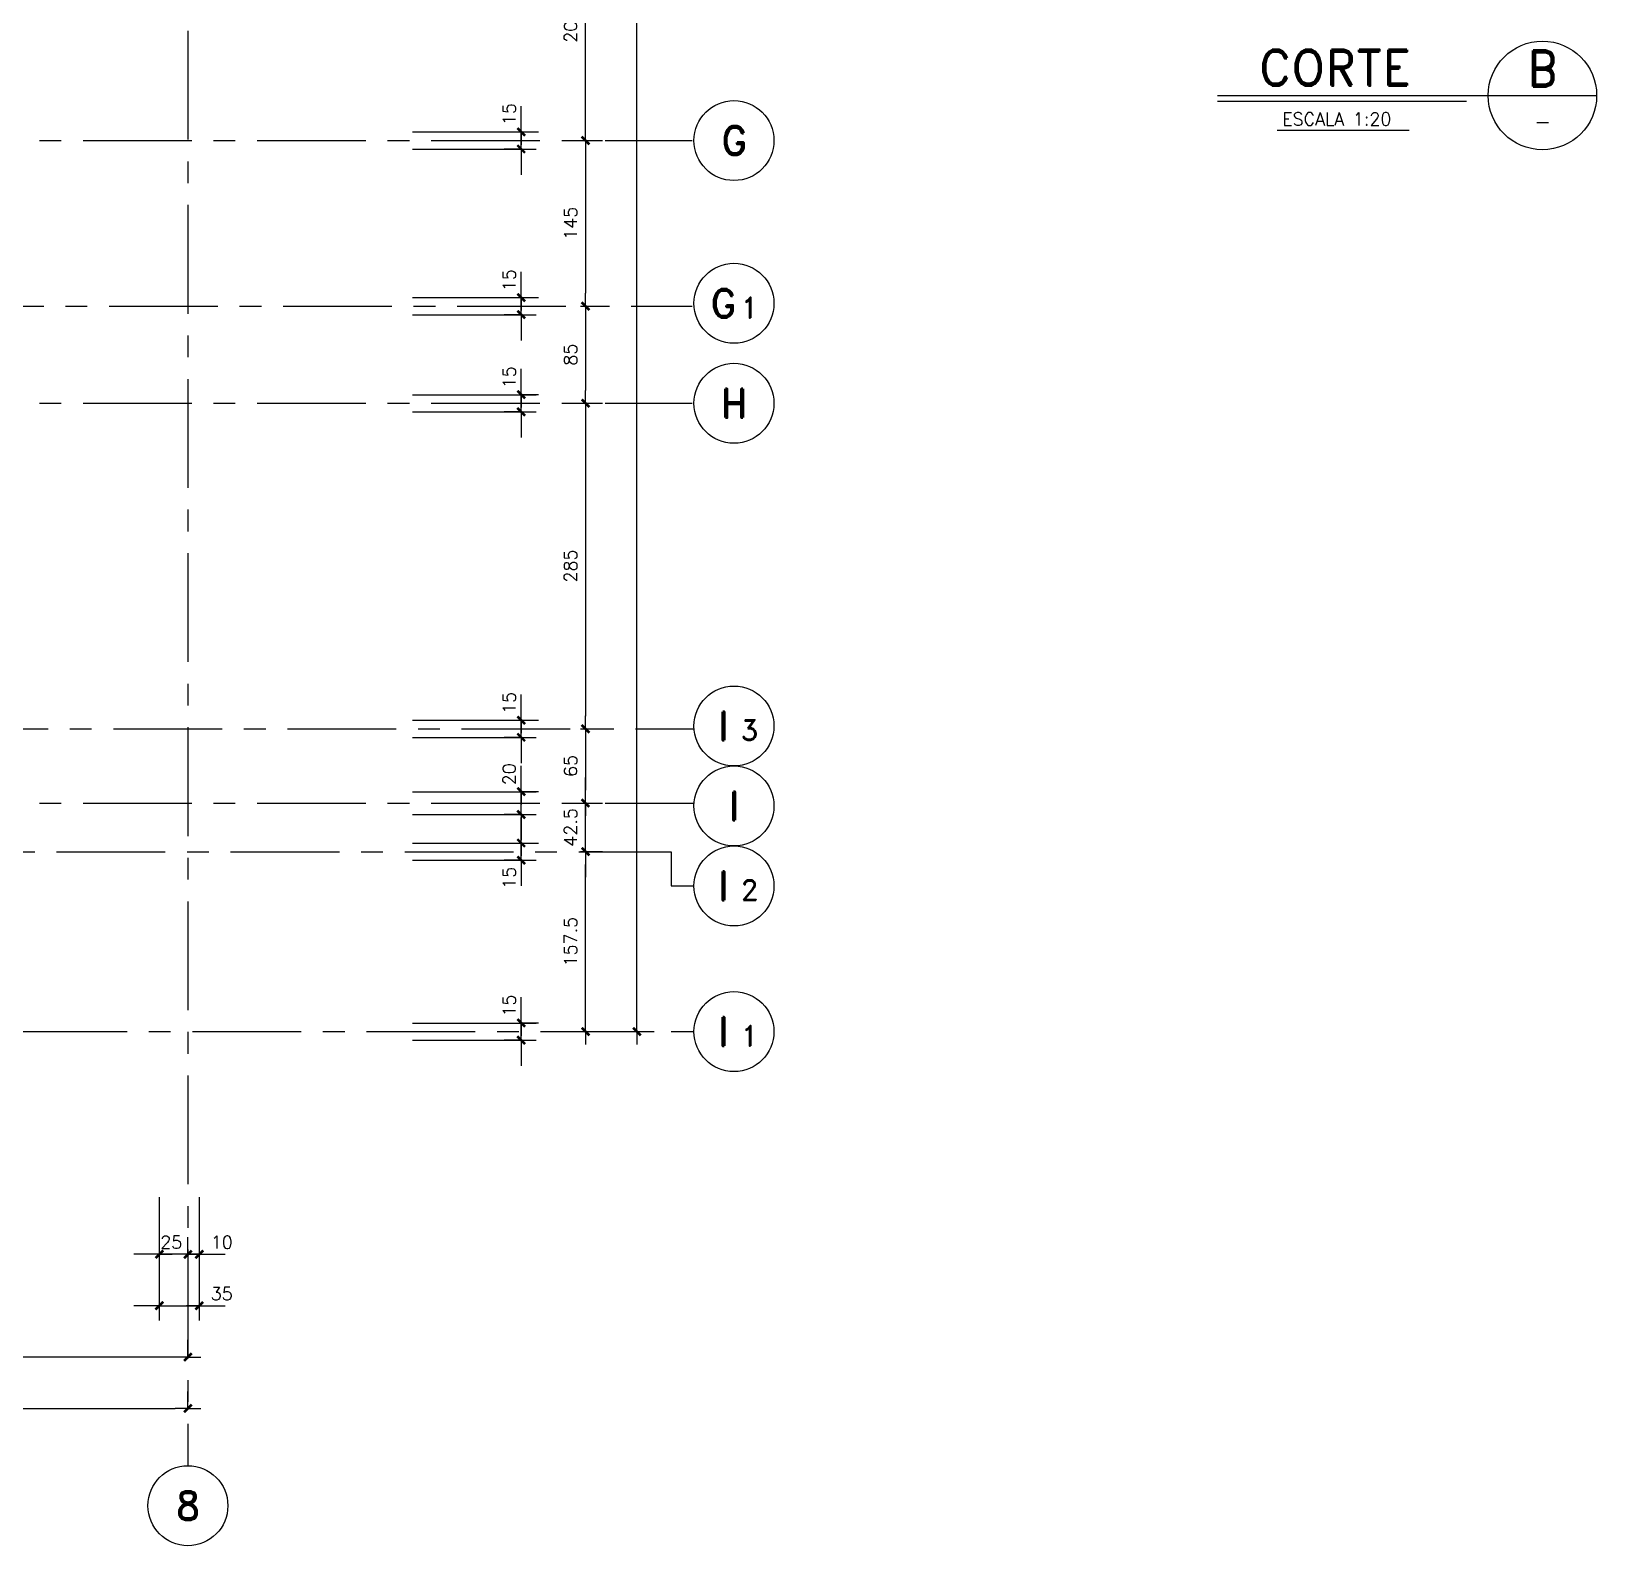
# Model space of a CAD drawing. Header units: millimetres. Extents: x -656330 to -652130, y 68248 to 71298.
# Drawn here: x -653562 to -652191, y 68378 to 69704 of the extents above; entities that cross this region are included whole.
import ezdxf
from ezdxf.enums import TextEntityAlignment as Align

# ---------------------------------------------------------------- set-up
doc = ezdxf.new("R2010")
doc.units = ezdxf.units.MM
doc.header["$LTSCALE"] = 30
doc.linetypes.add('CENTER', pattern=[50.8, 31.75, -6.35, 6.35, -6.35])
for name, color, linetype in [('A-LINEA 015', 6, 'Continuous'), ('CORTES', 5, 'Continuous'), ('COTAS', 5, 'Continuous'), ('Cotas2', 1, 'Continuous'), ('EJES', 1, 'CENTER')]:
    doc.layers.add(name, color=color, linetype=linetype)
doc.styles.add('ROMAND', font='romand')
doc.styles.add('ROMANS', font='romans')
doc.styles.add('SIETE50', font='ROMAND.SHX', dxfattribs={"height": 31.5})
doc.dimstyles.new('ING-50', dxfattribs={"dimscale": 5, "dimtxt": 2.25, "dimasz": 2.25, "dimexe": 3, "dimexo": 0, "dimgap": 1.5, "dimtad": 1, "dimdec": 1, "dimzin": 12, "dimdsep": 46, "dimtxsty": 'ROMANS', "dimblk1": 'TICK1', "dimblk2": 'TICK1', "dimsah": 1, "dimcen": 0.09, "dimclrd": 2, "dimclre": 1, "dimclrt": 3, "dimadec": 1, "dimazin": 3, "dimtfac": 1, "dimtdec": 1, "dimtix": 1, "dimtmove": 2, "dimatfit": 3, "dimfxl": 3, "dimtolj": 1, "dimtzin": 12, "dimarcsym": 0})

# ---------------------------------------------------------------- blocks, each defined once
blk = doc.blocks.new('EJE-1')
at = {"color": 3, "linetype": 'Continuous'}
blk.add_circle((0, 0), 35, dxfattribs=at)
at = {"color": 5, "linetype": 'Continuous', "style": 'ROMAND'}
blk.add_attdef('0', text='', height=25, dxfattribs=at).set_placement((0.2, 0), align=Align.MIDDLE)
blk = doc.blocks.new('TICK1')
at = {"color": 2}
for points in [[(0, 0), (-1, 0)], [(0, 0), (1, 0)]]:
    blk.add_lwpolyline(points, dxfattribs=at)
at = {"color": 2, "const_width": 0.2}
blk.add_lwpolyline([(-0.3, -0.3), (0.3, 0.3)], dxfattribs=at)
blk = doc.blocks.new('*D20')
at = {"layer": 'COTAS', "color": 2, "lineweight": -2}
for p, q in [((-653132.8, 69049.5), (-653132.8, 69060.8)), ((-653132.8, 69018.3), (-653132.8, 69038.3)), ((-653132.8, 69007), (-653132.8, 68995.8))]:
    blk.add_line(p, q, dxfattribs=at)
at = {"layer": 'COTAS', "color": 1, "lineweight": -2}
for p, q in [((-653132.8, 69038.3), (-653117.8, 69038.3)), ((-653132.8, 69018.3), (-653147.8, 69018.3))]:
    blk.add_line(p, q, dxfattribs=at)
at = {"layer": 'Defpoints', "color": 0}
for p in [(-653132.8, 69038.3), (-653132.8, 69038.3), (-653132.8, 69018.3)]:
    blk.add_point(p, dxfattribs=at)
at = {"layer": 'COTAS', "color": 2, "lineweight": -2, "xscale": 11.25, "yscale": 11.25, "zscale": 11.25}
for p, rotation in [((-653132.8, 69038.3), 270), ((-653132.8, 69018.3), 90)]:
    blk.add_blockref('TICK1', p, dxfattribs=dict(at, rotation=rotation))
at = {"layer": 'COTAS', "color": 3, "insert": (-653143.3, 69053.5), "char_height": 11.25, "attachment_point": 5, "rotation": 90, "style": 'ROMANS'}
blk.add_mtext('\\A1;20', dxfattribs=at)
blk = doc.blocks.new('*D28')
at = {"layer": 'COTAS', "color": 1, "lineweight": -2}
for p, q in [((-653081, 69463.3), (-653061.5, 69463.3)), ((-653081, 69378.3), (-653061.5, 69378.3))]:
    blk.add_line(p, q, dxfattribs=at)
at = {"layer": 'COTAS', "color": 2, "lineweight": -2}
blk.add_line((-653076.5, 69452), (-653076.5, 69389.5), dxfattribs=at)
at = {"layer": 'Defpoints', "color": 0}
for p in [(-653081, 69463.3), (-653081, 69378.3), (-653076.5, 69378.3)]:
    blk.add_point(p, dxfattribs=at)
at = {"layer": 'COTAS', "color": 2, "lineweight": -2, "xscale": 11.25, "yscale": 11.25, "zscale": 11.25}
for p, rotation in [((-653076.5, 69463.3), 90), ((-653076.5, 69378.3), 270)]:
    blk.add_blockref('TICK1', p, dxfattribs=dict(at, rotation=rotation))
at = {"layer": 'COTAS', "color": 3, "insert": (-653089.6, 69420.8), "char_height": 11.25, "attachment_point": 5, "rotation": 90, "style": 'ROMANS'}
blk.add_mtext('\\A1;85', dxfattribs=at)
blk = doc.blocks.new('*D29')
at = {"layer": 'COTAS', "color": 1, "lineweight": -2}
for p, q in [((-653081, 69093.3), (-653061.5, 69093.3)), ((-653081, 69028.3), (-653061.5, 69028.3))]:
    blk.add_line(p, q, dxfattribs=at)
at = {"layer": 'COTAS', "color": 2, "lineweight": -2}
blk.add_line((-653076.5, 69082), (-653076.5, 69039.5), dxfattribs=at)
at = {"layer": 'Defpoints', "color": 0}
for p in [(-653081, 69093.3), (-653081, 69028.3), (-653076.5, 69028.3)]:
    blk.add_point(p, dxfattribs=at)
at = {"layer": 'COTAS', "color": 2, "lineweight": -2, "xscale": 11.25, "yscale": 11.25, "zscale": 11.25}
for p, rotation in [((-653076.5, 69093.3), 90), ((-653076.5, 69028.3), 270)]:
    blk.add_blockref('TICK1', p, dxfattribs=dict(at, rotation=rotation))
at = {"layer": 'COTAS', "color": 3, "insert": (-653089.6, 69060.8), "char_height": 11.25, "attachment_point": 5, "rotation": 90, "style": 'ROMANS'}
blk.add_mtext('\\A1;65', dxfattribs=at)
blk = doc.blocks.new('*D30')
at = {"layer": 'COTAS', "color": 2, "lineweight": -2}
for p, q in [((-653076.5, 69039.5), (-653076.5, 69050.8)), ((-653076.5, 68985.8), (-653076.5, 69028.3)), ((-653076.5, 68974.5), (-653076.5, 68963.3))]:
    blk.add_line(p, q, dxfattribs=at)
at = {"layer": 'COTAS', "color": 1, "lineweight": -2}
for p, q in [((-653081, 69028.3), (-653061.5, 69028.3)), ((-653081, 68985.8), (-653061.5, 68985.8))]:
    blk.add_line(p, q, dxfattribs=at)
at = {"layer": 'Defpoints', "color": 0}
for p in [(-653081, 69028.3), (-653076.5, 69028.3), (-653081, 68985.8)]:
    blk.add_point(p, dxfattribs=at)
at = {"layer": 'COTAS', "color": 2, "lineweight": -2, "xscale": 11.25, "yscale": 11.25, "zscale": 11.25}
for p, rotation in [((-653076.5, 69028.3), 270), ((-653076.5, 68985.8), 90)]:
    blk.add_blockref('TICK1', p, dxfattribs=dict(at, rotation=rotation))
at = {"layer": 'COTAS', "color": 3, "insert": (-653089.6, 69007), "char_height": 11.25, "attachment_point": 5, "rotation": 90, "style": 'ROMANS'}
blk.add_mtext('\\A1;42.5', dxfattribs=at)
blk = doc.blocks.new('*D31')
at = {"layer": 'COTAS', "color": 1, "lineweight": -2}
for p, q in [((-653036, 70833.3), (-653016.5, 70833.3)), ((-653036, 68828.3), (-653016.5, 68828.3))]:
    blk.add_line(p, q, dxfattribs=at)
at = {"layer": 'COTAS', "color": 2, "lineweight": -2}
blk.add_line((-653031.5, 68839.5), (-653031.5, 70822), dxfattribs=at)
at = {"layer": 'Defpoints', "color": 0}
for p in [(-653036, 70833.3), (-653031.5, 70833.3), (-653036, 68828.3)]:
    blk.add_point(p, dxfattribs=at)
at = {"layer": 'COTAS', "color": 2, "lineweight": -2, "xscale": 11.25, "yscale": 11.25, "zscale": 11.25}
for p, rotation in [((-653031.5, 70833.3), 90), ((-653031.5, 68828.3), 270)]:
    blk.add_blockref('TICK1', p, dxfattribs=dict(at, rotation=rotation))
at = {"layer": 'COTAS', "color": 3, "insert": (-653044.6, 69830.8), "char_height": 11.25, "attachment_point": 5, "rotation": 90, "style": 'ROMANS'}
blk.add_mtext('\\A1;2005', dxfattribs=at)
blk = doc.blocks.new('*D37')
at = {"layer": 'COTAS', "color": 1, "lineweight": -2}
for p, q in [((-655937.1, 68498.3), (-655937.1, 68513.3)), ((-653424.6, 68498.3), (-653424.6, 68513.3))]:
    blk.add_line(p, q, dxfattribs=at)
at = {"layer": 'COTAS', "color": 2, "lineweight": -2}
blk.add_line((-655925.9, 68498.3), (-653435.9, 68498.3), dxfattribs=at)
at = {"layer": 'Defpoints', "color": 0}
for p in [(-655937.1, 68498.3), (-653424.6, 68498.3), (-653424.6, 68498.3)]:
    blk.add_point(p, dxfattribs=at)
at = {"layer": 'COTAS', "color": 2, "lineweight": -2, "xscale": 11.25, "yscale": 11.25, "zscale": 11.25, "rotation": 180}
blk.add_blockref('TICK1', (-655937.1, 68498.3), dxfattribs=at)
at = {"layer": 'COTAS', "color": 2, "lineweight": -2, "xscale": 11.25, "yscale": 11.25, "zscale": 11.25}
blk.add_blockref('TICK1', (-653424.6, 68498.3), dxfattribs=at)
at = {"layer": 'COTAS', "color": 3, "insert": (-654680.9, 68511.4), "char_height": 11.25, "attachment_point": 5, "style": 'ROMANS'}
blk.add_mtext('\\A1;2512.5', dxfattribs=at)
blk = doc.blocks.new('eje-3')
at = {"color": 3, "linetype": 'Continuous'}
blk.add_circle((0, 0), 35, dxfattribs=at)
at = {"color": 5, "linetype": 'Continuous', "style": 'ROMAND'}
for height, p in [(25, (-9.2, 0)), (18, (13.7, -3.6))]:
    blk.add_attdef('0', text='', height=height, dxfattribs=at).set_placement(p, align=Align.MIDDLE)
blk = doc.blocks.new('*D89')
at = {"layer": 'COTAS', "color": 2, "lineweight": -2}
for p, q in [((-653132.8, 69397), (-653132.8, 69408.3)), ((-653132.8, 69370.8), (-653132.8, 69385.8)), ((-653132.8, 69359.5), (-653132.8, 69348.3))]:
    blk.add_line(p, q, dxfattribs=at)
at = {"layer": 'COTAS', "color": 1, "lineweight": -2}
for p, q in [((-653132.8, 69385.8), (-653117.8, 69385.8)), ((-653132.8, 69370.8), (-653147.8, 69370.8))]:
    blk.add_line(p, q, dxfattribs=at)
at = {"layer": 'Defpoints', "color": 0}
for p in [(-653132.8, 69385.8), (-653132.8, 69385.8), (-653132.8, 69370.8)]:
    blk.add_point(p, dxfattribs=at)
at = {"layer": 'COTAS', "color": 2, "lineweight": -2, "xscale": 11.25, "yscale": 11.25, "zscale": 11.25}
for p, rotation in [((-653132.8, 69385.8), 270), ((-653132.8, 69370.8), 90)]:
    blk.add_blockref('TICK1', p, dxfattribs=dict(at, rotation=rotation))
at = {"layer": 'COTAS', "color": 3, "insert": (-653143.3, 69401), "char_height": 11.25, "attachment_point": 5, "rotation": 90, "style": 'ROMANS'}
blk.add_mtext('\\A1;15', dxfattribs=at)
blk = doc.blocks.new('*D106')
at = {"layer": 'COTAS', "color": 2, "lineweight": -2}
for p, q in [((-653132.8, 68847), (-653132.8, 68858.3)), ((-653132.8, 68820.8), (-653132.8, 68835.8)), ((-653132.8, 68809.5), (-653132.8, 68798.3))]:
    blk.add_line(p, q, dxfattribs=at)
at = {"layer": 'COTAS', "color": 1, "lineweight": -2}
for p, q in [((-653132.8, 68835.8), (-653117.8, 68835.8)), ((-653132.8, 68820.8), (-653147.8, 68820.8))]:
    blk.add_line(p, q, dxfattribs=at)
at = {"layer": 'Defpoints', "color": 0}
for p in [(-653132.8, 68835.8), (-653132.8, 68835.8), (-653132.8, 68820.8)]:
    blk.add_point(p, dxfattribs=at)
at = {"layer": 'COTAS', "color": 2, "lineweight": -2, "xscale": 11.25, "yscale": 11.25, "zscale": 11.25}
for p, rotation in [((-653132.8, 68835.8), 270), ((-653132.8, 68820.8), 90)]:
    blk.add_blockref('TICK1', p, dxfattribs=dict(at, rotation=rotation))
at = {"layer": 'COTAS', "color": 3, "insert": (-653143.3, 68851), "char_height": 11.25, "attachment_point": 5, "rotation": 90, "style": 'ROMANS'}
blk.add_mtext('\\A1;15', dxfattribs=at)
blk = doc.blocks.new('*D134')
at = {"layer": 'COTAS', "color": 1, "lineweight": -2}
for p, q in [((-653081, 68985.8), (-653061.5, 68985.8)), ((-653081, 68828.3), (-653061.5, 68828.3))]:
    blk.add_line(p, q, dxfattribs=at)
at = {"layer": 'COTAS', "color": 2, "lineweight": -2}
blk.add_line((-653076.5, 68839.5), (-653076.5, 68974.5), dxfattribs=at)
at = {"layer": 'Defpoints', "color": 0}
for p in [(-653081, 68985.8), (-653076.5, 68985.8), (-653081, 68828.3)]:
    blk.add_point(p, dxfattribs=at)
at = {"layer": 'COTAS', "color": 2, "lineweight": -2, "xscale": 11.25, "yscale": 11.25, "zscale": 11.25}
for p, rotation in [((-653076.5, 68985.8), 90), ((-653076.5, 68828.3), 270)]:
    blk.add_blockref('TICK1', p, dxfattribs=dict(at, rotation=rotation))
at = {"layer": 'COTAS', "color": 3, "insert": (-653089.6, 68907), "char_height": 11.25, "attachment_point": 5, "rotation": 90, "style": 'ROMANS'}
blk.add_mtext('\\A1;157.5', dxfattribs=at)
blk = doc.blocks.new('*D139')
at = {"layer": 'COTAS', "color": 1, "lineweight": -2}
for p, q in [((-653081, 69378.3), (-653061.5, 69378.3)), ((-653081, 69093.3), (-653061.5, 69093.3))]:
    blk.add_line(p, q, dxfattribs=at)
at = {"layer": 'COTAS', "color": 2, "lineweight": -2}
blk.add_line((-653076.5, 69367), (-653076.5, 69104.5), dxfattribs=at)
at = {"layer": 'Defpoints', "color": 0}
for p in [(-653081, 69378.3), (-653081, 69093.3), (-653076.5, 69093.3)]:
    blk.add_point(p, dxfattribs=at)
at = {"layer": 'COTAS', "color": 2, "lineweight": -2, "xscale": 11.25, "yscale": 11.25, "zscale": 11.25}
for p, rotation in [((-653076.5, 69378.3), 90), ((-653076.5, 69093.3), 270)]:
    blk.add_blockref('TICK1', p, dxfattribs=dict(at, rotation=rotation))
at = {"layer": 'COTAS', "color": 3, "insert": (-653089.6, 69235.8), "char_height": 11.25, "attachment_point": 5, "rotation": 90, "style": 'ROMANS'}
blk.add_mtext('\\A1;285', dxfattribs=at)
blk = doc.blocks.new('*D140')
at = {"layer": 'COTAS', "color": 2, "lineweight": -2}
for p, q in [((-653132.8, 69112), (-653132.8, 69123.3)), ((-653132.8, 69085.8), (-653132.8, 69100.8)), ((-653132.8, 69074.5), (-653132.8, 69063.3))]:
    blk.add_line(p, q, dxfattribs=at)
at = {"layer": 'COTAS', "color": 1, "lineweight": -2}
for p, q in [((-653132.8, 69100.8), (-653117.8, 69100.8)), ((-653132.8, 69085.8), (-653147.8, 69085.8))]:
    blk.add_line(p, q, dxfattribs=at)
at = {"layer": 'Defpoints', "color": 0}
for p in [(-653132.8, 69100.8), (-653132.8, 69100.8), (-653132.8, 69085.8)]:
    blk.add_point(p, dxfattribs=at)
at = {"layer": 'COTAS', "color": 2, "lineweight": -2, "xscale": 11.25, "yscale": 11.25, "zscale": 11.25}
for p, rotation in [((-653132.8, 69100.8), 270), ((-653132.8, 69085.8), 90)]:
    blk.add_blockref('TICK1', p, dxfattribs=dict(at, rotation=rotation))
at = {"layer": 'COTAS', "color": 3, "insert": (-653143.3, 69116), "char_height": 11.25, "attachment_point": 5, "rotation": 90, "style": 'ROMANS'}
blk.add_mtext('\\A1;15', dxfattribs=at)
blk = doc.blocks.new('*D141')
at = {"layer": 'COTAS', "color": 2, "lineweight": -2}
for p, q in [((-653132.8, 69004.5), (-653132.8, 69015.8)), ((-653132.8, 68978.3), (-653132.8, 68993.3)), ((-653132.8, 68967), (-653132.8, 68955.8))]:
    blk.add_line(p, q, dxfattribs=at)
at = {"layer": 'COTAS', "color": 1, "lineweight": -2}
for p, q in [((-653132.8, 68993.3), (-653117.8, 68993.3)), ((-653132.8, 68978.3), (-653147.8, 68978.3))]:
    blk.add_line(p, q, dxfattribs=at)
at = {"layer": 'Defpoints', "color": 0}
for p in [(-653132.8, 68993.3), (-653132.8, 68993.3), (-653132.8, 68978.3)]:
    blk.add_point(p, dxfattribs=at)
at = {"layer": 'COTAS', "color": 2, "lineweight": -2, "xscale": 11.25, "yscale": 11.25, "zscale": 11.25}
for p, rotation in [((-653132.8, 68993.3), 270), ((-653132.8, 68978.3), 90)]:
    blk.add_blockref('TICK1', p, dxfattribs=dict(at, rotation=rotation))
at = {"layer": 'COTAS', "color": 3, "insert": (-653143.3, 68962.9), "char_height": 11.25, "attachment_point": 5, "rotation": 90, "style": 'ROMANS'}
blk.add_mtext('\\A1;15', dxfattribs=at)
blk = doc.blocks.new('*D152')
at = {"layer": 'COTAS', "color": 1, "lineweight": -2}
for p, q in [((-653081, 69808.3), (-653061.5, 69808.3)), ((-653081, 69608.3), (-653061.5, 69608.3))]:
    blk.add_line(p, q, dxfattribs=at)
at = {"layer": 'COTAS', "color": 2, "lineweight": -2}
blk.add_line((-653076.5, 69619.5), (-653076.5, 69797), dxfattribs=at)
at = {"layer": 'Defpoints', "color": 0}
for p in [(-653081, 69808.3), (-653076.5, 69808.3), (-653081, 69608.3)]:
    blk.add_point(p, dxfattribs=at)
at = {"layer": 'COTAS', "color": 2, "lineweight": -2, "xscale": 11.25, "yscale": 11.25, "zscale": 11.25}
for p, rotation in [((-653076.5, 69808.3), 90), ((-653076.5, 69608.3), 270)]:
    blk.add_blockref('TICK1', p, dxfattribs=dict(at, rotation=rotation))
at = {"layer": 'COTAS', "color": 3, "insert": (-653089.6, 69708.3), "char_height": 11.25, "attachment_point": 5, "rotation": 90, "style": 'ROMANS'}
blk.add_mtext('\\A1;200', dxfattribs=at)
blk = doc.blocks.new('*D163')
at = {"layer": 'COTAS', "color": 1, "lineweight": -2}
for p, q in [((-653081, 69608.3), (-653061.5, 69608.3)), ((-653081, 69463.3), (-653061.5, 69463.3))]:
    blk.add_line(p, q, dxfattribs=at)
at = {"layer": 'COTAS', "color": 2, "lineweight": -2}
blk.add_line((-653076.5, 69597), (-653076.5, 69474.5), dxfattribs=at)
at = {"layer": 'Defpoints', "color": 0}
for p in [(-653081, 69608.3), (-653081, 69463.3), (-653076.5, 69463.3)]:
    blk.add_point(p, dxfattribs=at)
at = {"layer": 'COTAS', "color": 2, "lineweight": -2, "xscale": 11.25, "yscale": 11.25, "zscale": 11.25}
for p, rotation in [((-653076.5, 69608.3), 90), ((-653076.5, 69463.3), 270)]:
    blk.add_blockref('TICK1', p, dxfattribs=dict(at, rotation=rotation))
at = {"layer": 'COTAS', "color": 3, "insert": (-653089.6, 69535.8), "char_height": 11.25, "attachment_point": 5, "rotation": 90, "style": 'ROMANS'}
blk.add_mtext('\\A1;145', dxfattribs=at)
blk = doc.blocks.new('*D164')
at = {"layer": 'COTAS', "color": 2, "lineweight": -2}
for p, q in [((-653132.8, 69482), (-653132.8, 69493.3)), ((-653132.8, 69455.8), (-653132.8, 69470.8)), ((-653132.8, 69444.5), (-653132.8, 69433.3))]:
    blk.add_line(p, q, dxfattribs=at)
at = {"layer": 'COTAS', "color": 1, "lineweight": -2}
for p, q in [((-653132.8, 69470.8), (-653117.8, 69470.8)), ((-653132.8, 69455.8), (-653147.8, 69455.8))]:
    blk.add_line(p, q, dxfattribs=at)
at = {"layer": 'Defpoints', "color": 0}
for p in [(-653132.8, 69470.8), (-653132.8, 69470.8), (-653132.8, 69455.8)]:
    blk.add_point(p, dxfattribs=at)
at = {"layer": 'COTAS', "color": 2, "lineweight": -2, "xscale": 11.25, "yscale": 11.25, "zscale": 11.25}
for p, rotation in [((-653132.8, 69470.8), 270), ((-653132.8, 69455.8), 90)]:
    blk.add_blockref('TICK1', p, dxfattribs=dict(at, rotation=rotation))
at = {"layer": 'COTAS', "color": 3, "insert": (-653143.3, 69486), "char_height": 11.25, "attachment_point": 5, "rotation": 90, "style": 'ROMANS'}
blk.add_mtext('\\A1;15', dxfattribs=at)
blk = doc.blocks.new('*D184')
at = {"layer": 'COTAS', "color": 2, "lineweight": -2}
for p, q in [((-653132.8, 69627), (-653132.8, 69638.3)), ((-653132.8, 69600.8), (-653132.8, 69615.8)), ((-653132.8, 69589.5), (-653132.8, 69578.3))]:
    blk.add_line(p, q, dxfattribs=at)
at = {"layer": 'COTAS', "color": 1, "lineweight": -2}
for p, q in [((-653132.8, 69615.8), (-653117.8, 69615.8)), ((-653132.8, 69600.8), (-653147.8, 69600.8))]:
    blk.add_line(p, q, dxfattribs=at)
at = {"layer": 'Defpoints', "color": 0}
for p in [(-653132.8, 69615.8), (-653132.8, 69615.8), (-653132.8, 69600.8)]:
    blk.add_point(p, dxfattribs=at)
at = {"layer": 'COTAS', "color": 2, "lineweight": -2, "xscale": 11.25, "yscale": 11.25, "zscale": 11.25}
for p, rotation in [((-653132.8, 69615.8), 270), ((-653132.8, 69600.8), 90)]:
    blk.add_blockref('TICK1', p, dxfattribs=dict(at, rotation=rotation))
at = {"layer": 'COTAS', "color": 3, "insert": (-653143.3, 69631.4), "char_height": 11.25, "attachment_point": 5, "rotation": 90, "style": 'ROMANS'}
blk.add_mtext('\\A1;15', dxfattribs=at)
blk = doc.blocks.new('*D196')
at = {"layer": 'COTAS', "color": 1, "lineweight": -2}
for p, q in [((-653424.6, 68543.3), (-653424.6, 68558.3)), ((-653777.1, 68543.3), (-653777.1, 68528.3))]:
    blk.add_line(p, q, dxfattribs=at)
at = {"layer": 'COTAS', "color": 2, "lineweight": -2}
blk.add_line((-653435.9, 68543.3), (-653765.9, 68543.3), dxfattribs=at)
at = {"layer": 'Defpoints', "color": 0}
for p in [(-653777.1, 68543.3), (-653777.1, 68543.3), (-653424.6, 68543.3)]:
    blk.add_point(p, dxfattribs=at)
at = {"layer": 'COTAS', "color": 2, "lineweight": -2, "xscale": 11.25, "yscale": 11.25, "zscale": 11.25, "rotation": 180}
blk.add_blockref('TICK1', (-653777.1, 68543.3), dxfattribs=at)
at = {"layer": 'COTAS', "color": 2, "lineweight": -2, "xscale": 11.25, "yscale": 11.25, "zscale": 11.25}
blk.add_blockref('TICK1', (-653424.6, 68543.3), dxfattribs=at)
at = {"layer": 'COTAS', "color": 3, "insert": (-653600.9, 68556.4), "char_height": 11.25, "attachment_point": 5, "style": 'ROMANS'}
blk.add_mtext('\\A1;352.5', dxfattribs=at)
blk = doc.blocks.new('*D200')
at = {"layer": 'COTAS', "color": 1, "lineweight": -2}
for p, q in [((-653449.6, 68588.3), (-653449.6, 68603.3)), ((-653414.6, 68588.3), (-653414.6, 68603.3))]:
    blk.add_line(p, q, dxfattribs=at)
at = {"layer": 'COTAS', "color": 2, "lineweight": -2}
for p, q in [((-653460.9, 68588.3), (-653472.1, 68588.3)), ((-653449.6, 68588.3), (-653414.6, 68588.3)), ((-653403.4, 68588.3), (-653392.1, 68588.3))]:
    blk.add_line(p, q, dxfattribs=at)
at = {"layer": 'Defpoints', "color": 0}
for p in [(-653449.6, 68588.3), (-653414.6, 68588.3), (-653414.6, 68588.3)]:
    blk.add_point(p, dxfattribs=at)
at = {"layer": 'COTAS', "color": 2, "lineweight": -2, "xscale": 11.25, "yscale": 11.25, "zscale": 11.25}
blk.add_blockref('TICK1', (-653449.6, 68588.3), dxfattribs=at)
at = {"layer": 'COTAS', "color": 2, "lineweight": -2, "xscale": 11.25, "yscale": 11.25, "zscale": 11.25, "rotation": 180}
blk.add_blockref('TICK1', (-653414.6, 68588.3), dxfattribs=at)
at = {"layer": 'COTAS', "color": 3, "insert": (-653395, 68598.9), "char_height": 11.25, "attachment_point": 5, "style": 'ROMANS'}
blk.add_mtext('\\A1;35', dxfattribs=at)
blk = doc.blocks.new('t-corte')
at = {"color": 6}
for p, q in [((-169.7, -4.9), (162.3, -4.9)), ((-169.7, -9.9), (48.3, -9.9))]:
    blk.add_line(p, q, dxfattribs=at)
at = {"color": 3}
blk.add_line((-117.3, -35.3), (-1.8, -35.3), dxfattribs=at)
blk.add_circle((114.8, -4.9), 47.5, dxfattribs=at)
at = {"color": 6, "style": 'SIETE50'}
blk.add_text('CORTE', height=31.5, dxfattribs=at).set_placement((-133.4, 3.7))
blk.add_attdef('A', text='', height=31.5, dxfattribs=at).set_placement((114.9, 18.7), align=Align.MIDDLE_CENTER)
at = {"color": 3, "style": 'ROMANS'}
blk.add_attdef('ESCALA', (-113, -31.1), '', height=11.2, dxfattribs=at)
blk.add_attdef('-', text='', height=13, dxfattribs=at).set_placement((115, -27.7), align=Align.MIDDLE)
blk = doc.blocks.new('*D234')
at = {"layer": 'COTAS', "color": 1, "lineweight": -2}
for p, q in [((-653424.6, 68633.3), (-653424.6, 68648.3)), ((-653414.6, 68633.3), (-653414.6, 68648.3))]:
    blk.add_line(p, q, dxfattribs=at)
at = {"layer": 'COTAS', "color": 2, "lineweight": -2}
for p, q in [((-653435.9, 68633.3), (-653447.1, 68633.3)), ((-653424.6, 68633.3), (-653414.6, 68633.3)), ((-653403.4, 68633.3), (-653392.1, 68633.3))]:
    blk.add_line(p, q, dxfattribs=at)
at = {"layer": 'Defpoints', "color": 0}
for p in [(-653424.6, 68633.3), (-653414.6, 68633.3), (-653414.6, 68633.3)]:
    blk.add_point(p, dxfattribs=at)
at = {"layer": 'COTAS', "color": 2, "lineweight": -2, "xscale": 11.25, "yscale": 11.25, "zscale": 11.25}
blk.add_blockref('TICK1', (-653424.6, 68633.3), dxfattribs=at)
at = {"layer": 'COTAS', "color": 2, "lineweight": -2, "xscale": 11.25, "yscale": 11.25, "zscale": 11.25, "rotation": 180}
blk.add_blockref('TICK1', (-653414.6, 68633.3), dxfattribs=at)
at = {"layer": 'COTAS', "color": 3, "insert": (-653395, 68643.9), "char_height": 11.25, "attachment_point": 5, "style": 'ROMANS'}
blk.add_mtext('\\A1;10', dxfattribs=at)
blk = doc.blocks.new('*D235')
at = {"layer": 'COTAS', "color": 1, "lineweight": -2}
for p, q in [((-653449.6, 68633.3), (-653449.6, 68648.3)), ((-653424.6, 68633.3), (-653424.6, 68648.3))]:
    blk.add_line(p, q, dxfattribs=at)
at = {"layer": 'COTAS', "color": 2, "lineweight": -2}
for p, q in [((-653460.9, 68633.3), (-653472.1, 68633.3)), ((-653424.6, 68633.3), (-653449.6, 68633.3)), ((-653413.4, 68633.3), (-653402.1, 68633.3))]:
    blk.add_line(p, q, dxfattribs=at)
at = {"layer": 'Defpoints', "color": 0}
for p in [(-653449.6, 68633.3), (-653449.6, 68633.3), (-653424.6, 68633.3)]:
    blk.add_point(p, dxfattribs=at)
at = {"layer": 'COTAS', "color": 2, "lineweight": -2, "xscale": 11.25, "yscale": 11.25, "zscale": 11.25}
blk.add_blockref('TICK1', (-653449.6, 68633.3), dxfattribs=at)
at = {"layer": 'COTAS', "color": 2, "lineweight": -2, "xscale": 11.25, "yscale": 11.25, "zscale": 11.25, "rotation": 180}
blk.add_blockref('TICK1', (-653424.6, 68633.3), dxfattribs=at)
at = {"layer": 'COTAS', "color": 3, "insert": (-653439.2, 68643.9), "char_height": 11.25, "attachment_point": 5, "style": 'ROMANS'}
blk.add_mtext('\\A1;25', dxfattribs=at)

msp = doc.modelspace()

# ---------------------------------------------------------------- linework, layer by layer
at = {"layer": 'Cotas2'}
for p, q in [((-653227.837, 69615.753), (-653119.841, 69615.753)), ((-653227.837, 69600.753), (-653119.841, 69600.753)), ((-653227.837, 69470.753), (-653119.841, 69470.753)), ((-653227.837, 69455.753), (-653119.841, 69455.753)), ((-653227.837, 69385.753), (-653119.841, 69385.753)), ((-653227.837, 69370.753), (-653119.841, 69370.753)), ((-653227.837, 69100.753), (-653119.841, 69100.753)), ((-653227.837, 69085.753), (-653119.841, 69085.753)), ((-653227.837, 69038.253), (-653119.841, 69038.253)), ((-653227.837, 69018.253), (-653119.841, 69018.253)), ((-653227.837, 68993.253), (-653119.841, 68993.253)), ((-653227.837, 68978.253), (-653119.841, 68978.253)), ((-653227.837, 68835.753), (-653119.841, 68835.753)), ((-653227.837, 68820.753), (-653119.841, 68820.753)), ((-653449.648, 68683.253), (-653449.648, 68575.257)), ((-653414.648, 68683.253), (-653414.648, 68575.257))]:
    msp.add_line(p, q, dxfattribs=at)
at = {"layer": 'EJES', "ltscale": 0.1}
for p, q in [((-653424.648, 71228.253), (-653424.648, 68448.253)), ((-656259.648, 69608.253), (-652983.157, 69608.253)), ((-654560.469, 69463.253), (-652983.157, 69463.253)), ((-656259.648, 69378.253), (-652983.157, 69378.253)), ((-653794.66, 69093.253), (-652981.525, 69093.253)), ((-656259.648, 69028.253), (-652981.525, 69028.253)), ((-654606.432, 68985.753), (-653001.525, 68985.753)), ((-654639.896, 68828.253), (-652981.525, 68828.253))]:
    msp.add_line(p, q, dxfattribs=at)
msp.add_lwpolyline([(-653001.525, 68985.753), (-653001.525, 68955.753), (-652981.525, 68955.753)], dxfattribs=at)

# ---------------------------------------------------------------- block references
at = {"layer": 'A-LINEA 015', "ltscale": 0.5}
for p, values in [((-652946.525, 69608.253), {'0': 'G'}), ((-652946.525, 69378.253), {'0': 'H'}), ((-652946.525, 69025.753), {'0': 'I'}), ((-653424.648, 68413.253), {'0': '8'})]:
    msp.add_blockref('EJE-1', p, dxfattribs=at).add_auto_attribs(values)
ref = msp.add_blockref('eje-3', (-652946.525, 69465.753), dxfattribs=at)
ref.add_attrib('0', 'G', dxfattribs={"layer": '0', "color": 5, "linetype": 'Continuous', "height": 25, "style": 'ROMAND'}).set_placement((-652955.716, 69465.753), align=Align.MIDDLE)
ref.add_attrib('0', '1', dxfattribs={"layer": '0', "color": 5, "linetype": 'Continuous', "height": 18, "style": 'ROMAND'}).set_placement((-652932.839, 69462.17), align=Align.MIDDLE)
ref = msp.add_blockref('eje-3', (-652946.525, 69095.753), dxfattribs=at)
ref.add_attrib('0', 'I', dxfattribs={"layer": '0', "color": 5, "linetype": 'Continuous', "height": 25, "style": 'ROMAND'}).set_placement((-652955.716, 69095.753), align=Align.MIDDLE)
ref.add_attrib('0', '3', dxfattribs={"layer": '0', "color": 5, "linetype": 'Continuous', "height": 18, "style": 'ROMAND'}).set_placement((-652932.839, 69092.171), align=Align.MIDDLE)
ref = msp.add_blockref('eje-3', (-652946.525, 68955.753), dxfattribs=at)
ref.add_attrib('0', 'I', dxfattribs={"layer": '0', "color": 5, "linetype": 'Continuous', "height": 25, "style": 'ROMAND'}).set_placement((-652955.716, 68955.753), align=Align.MIDDLE)
ref.add_attrib('0', '2', dxfattribs={"layer": '0', "color": 5, "linetype": 'Continuous', "height": 18, "style": 'ROMAND'}).set_placement((-652932.839, 68952.17), align=Align.MIDDLE)
ref = msp.add_blockref('eje-3', (-652946.525, 68828.253), dxfattribs=at)
ref.add_attrib('0', 'I', dxfattribs={"layer": '0', "color": 5, "linetype": 'Continuous', "height": 25, "style": 'ROMAND'}).set_placement((-652955.716, 68828.253), align=Align.MIDDLE)
ref.add_attrib('0', '1', dxfattribs={"layer": '0', "color": 5, "linetype": 'Continuous', "height": 18, "style": 'ROMAND'}).set_placement((-652932.839, 68824.67), align=Align.MIDDLE)
at = {"layer": 'CORTES', "ltscale": 0.5}
msp.add_blockref('t-corte', (-652353.527, 69652.573), dxfattribs=at).add_auto_attribs({'ESCALA': 'ESCALA 1:20', 'A': 'B', '-': '-'})

# ---------------------------------------------------------------- dimensions: what is measured, and where the dimension line sits
at = {"layer": 'COTAS'}
for base, p1, p2, angle, picture, middle in [((-653031.525, 70833.253), (-653036.025, 68828.253), (-653036.025, 70833.253), 90, '*D31', (-653044.65, 69830.753)), ((-653076.525, 69808.253), (-653081.025, 69608.253), (-653081.025, 69808.253), 90, '*D152', (-653089.65, 69708.253)), ((-653076.525, 69463.253), (-653081.025, 69608.253), (-653081.025, 69463.253), 270, '*D163', (-653089.65, 69535.753)), ((-653076.525, 69378.253), (-653081.025, 69463.253), (-653081.025, 69378.253), 270, '*D28', (-653089.65, 69420.753)), ((-653076.525, 69093.253), (-653081.025, 69378.253), (-653081.025, 69093.253), 270, '*D139', (-653089.65, 69235.753)), ((-653076.525, 69028.253), (-653081.025, 69093.253), (-653081.025, 69028.253), 270, '*D29', (-653089.65, 69060.753)), ((-653076.525, 69028.253), (-653081.025, 68985.753), (-653081.025, 69028.253), 90, '*D30', (-653089.65, 69007.003)), ((-653076.525, 68985.753), (-653081.025, 68828.253), (-653081.025, 68985.753), 90, '*D134', (-653089.65, 68907.003)), ((-653777.148, 68543.253), (-653424.648, 68543.253), (-653777.148, 68543.253), 180, '*D196', (-653600.898, 68556.378))]:
    dim = msp.add_linear_dim(base=base, p1=p1, p2=p2, angle=angle, dimstyle='ING-50', dxfattribs=at)
    dim.commit()
    dim.dimension.update_dxf_attribs({"geometry": picture, "text_midpoint": middle})
for base, p1, p2, angle, picture, middle in [((-653132.837, 69615.753), (-653132.837, 69600.753), (-653132.837, 69615.753), 90, '*D184', (-653143.283, 69631.368)), ((-653132.837, 69470.753), (-653132.837, 69455.753), (-653132.837, 69470.753), 90, '*D164', (-653143.283, 69485.958)), ((-653132.837, 69385.753), (-653132.837, 69370.753), (-653132.837, 69385.753), 90, '*D89', (-653143.283, 69400.958)), ((-653132.837, 69100.753), (-653132.837, 69085.753), (-653132.837, 69100.753), 90, '*D140', (-653143.283, 69115.958)), ((-653132.837, 69038.253), (-653132.837, 69018.253), (-653132.837, 69038.253), 90, '*D20', (-653143.283, 69053.458)), ((-653132.837, 68993.253), (-653132.837, 68978.253), (-653132.837, 68993.253), 90, '*D141', (-653143.283, 68962.904)), ((-653132.837, 68835.753), (-653132.837, 68820.753), (-653132.837, 68835.753), 90, '*D106', (-653143.283, 68850.958)), ((-653449.648, 68633.253), (-653424.648, 68633.253), (-653449.648, 68633.253), 180, '*D235', (-653439.216, 68643.921))]:
    dim = msp.add_linear_dim(base=base, p1=p1, p2=p2, angle=angle, dimstyle='ING-50', dxfattribs=at)
    dim.commit()
    dim.dimension.update_dxf_attribs({"geometry": picture, "text_midpoint": middle, "dimtype": 160})
for base, p1, p2, picture, middle in [((-653414.648, 68633.253), (-653424.648, 68633.253), (-653414.648, 68633.253), '*D234', (-653395.022, 68643.921)), ((-653414.648, 68588.253), (-653449.648, 68588.253), (-653414.648, 68588.253), '*D200', (-653395.022, 68598.921))]:
    dim = msp.add_linear_dim(base=base, p1=p1, p2=p2, dimstyle='ING-50', dxfattribs=at)
    dim.commit()
    dim.dimension.update_dxf_attribs({"geometry": picture, "text_midpoint": middle, "dimtype": 160})
dim = msp.add_linear_dim(base=(-653424.648, 68498.253), p1=(-655937.148, 68498.253), p2=(-653424.648, 68498.253), dimstyle='ING-50', dxfattribs=at)
dim.commit()
dim.dimension.update_dxf_attribs({"geometry": '*D37', "text_midpoint": (-654680.898, 68511.378)})

doc.saveas('drawing.dxf')
